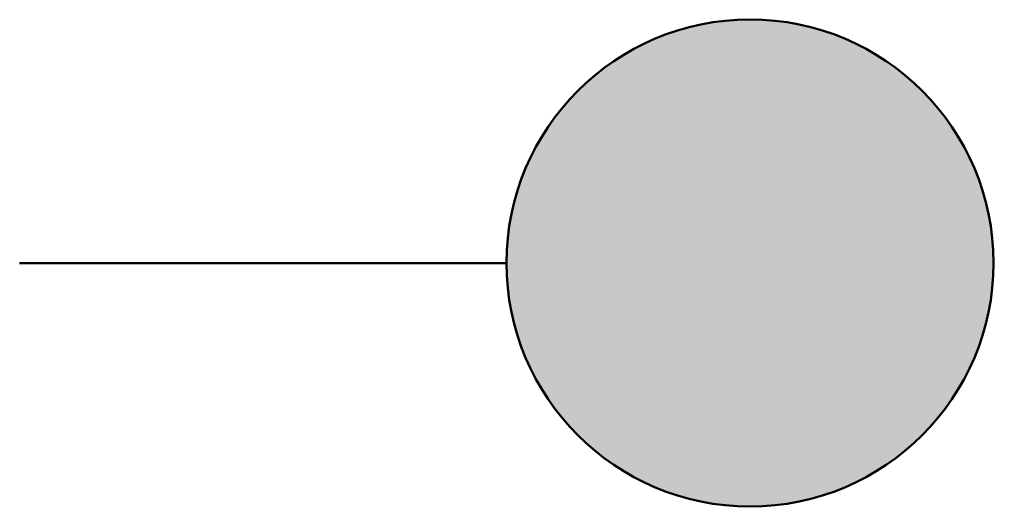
# Model space of a CAD drawing. Extents: x 0 to 0.2, y -0.05 to 0.05.
import ezdxf

# ---------------------------------------------------------------- set-up
doc = ezdxf.new("R2010")
doc.units = 0
doc.header["$LTSCALE"] = 35
doc.header["$MEASUREMENT"] = 0
doc.layers.add('Eletrico', color=5, linetype='CONTINUOUS')

msp = doc.modelspace()

# ---------------------------------------------------------------- hatches: boundary and pattern name
at = {"layer": 'Eletrico', "lineweight": 50}
msp.add_hatch(color=256, dxfattribs=at).paths.add_polyline_path([(0.1, 0, 1), (0.2, 0, 1)])

# ---------------------------------------------------------------- linework, layer by layer
msp.add_lwpolyline([(0.1, 0), (0, 0)], dxfattribs=at)
msp.add_circle((0.15, 0), 0.05, dxfattribs=at)

doc.saveas('drawing.dxf')
